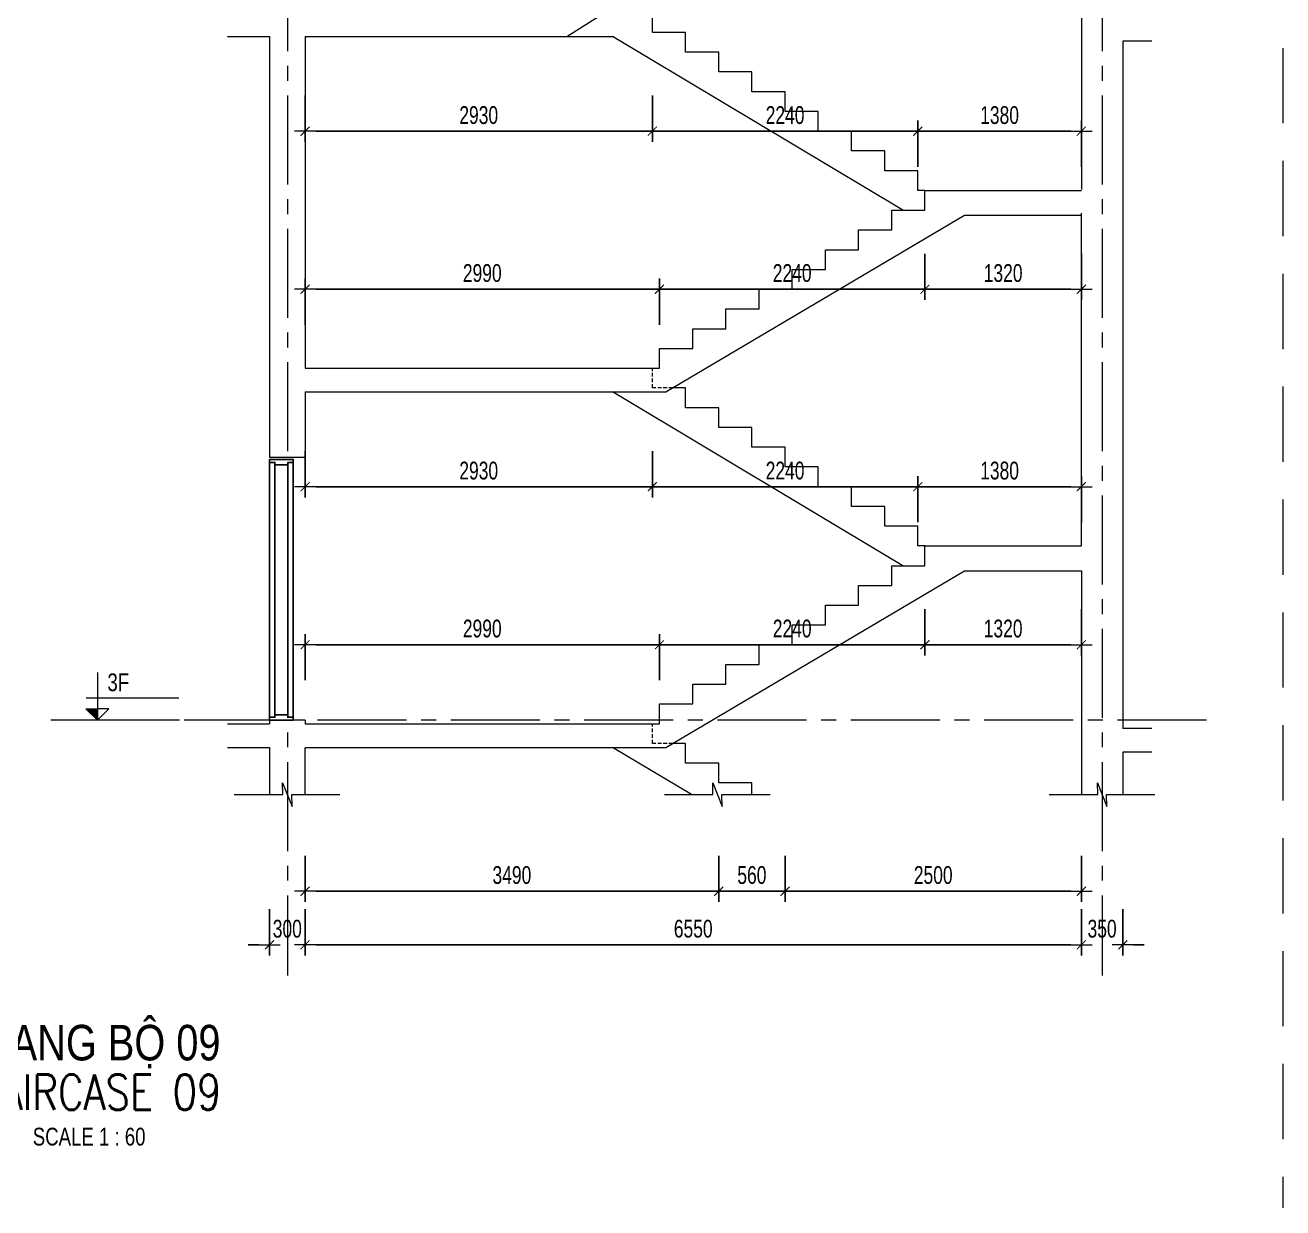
# Model space of a CAD drawing. Header units: millimetres. Extents: x -179076 to 254975, y -18667 to 296191.
# Drawn here: x 121313 to 131925, y 226951 to 236932 of the extents above; entities that cross this region are included whole.
import ezdxf
from ezdxf.enums import TextEntityAlignment as Align

# ---------------------------------------------------------------- set-up
doc = ezdxf.new("R2010")
doc.units = ezdxf.units.MM
doc.linetypes.add('CENTER2', pattern=[1.125, 0.75, -0.125, 0.125, -0.125])
doc.linetypes.add('HIDDEN2', pattern=[4.7625, 3.175, -1.5875])
doc.layers.get('Defpoints').update_dxf_attribs({"color": 151, "lineweight": 9})
doc.layers.add('A-DOOR', color=4, linetype='Continuous')
doc.layers.add('DOOR', color=4, linetype='Continuous')
for name, color, linetype, lineweight in [('NDC_S_ANNO', 7, 'Continuous', 20), ('NDC_S_AXIS', 5, 'CENTER2', 13), ('NDC_S_CONTINUOUS', 3, 'Continuous', 20), ('NDC_S_DIM', 1, 'Continuous', 15), ('NDC_S_ENG TITLE', 3, 'Continuous', 20), ('NDC_S_HIDDEN', 8, 'HIDDEN2', 13), ('NDC_S_SLAB', 2, 'Continuous', 20), ('NDC_S_SYMBOL', 1, 'Continuous', 15), ('NDC_S_TEXT SYMBOL', 7, 'Continuous', 20), ('NDC_S_VN TEXT', 7, 'Continuous', 20), ('NDC_S_VN TITLE', 6, 'Continuous', 35)]:
    doc.layers.add(name, color=color, linetype=linetype, lineweight=lineweight)
doc.styles.add('NDC_ANNO', font='', dxfattribs={"width": 0.8})
doc.styles.add('NDC_DIM', font='', dxfattribs={"width": 0.75})
doc.styles.add('NDC_EN TXT', font='romans.shx', dxfattribs={"width": 0.8})
doc.styles.add('NDC_VIE TXT', font='arial.ttf', dxfattribs={"width": 0.8})
doc.styles.get('NDC_ANNO').set_extended_font_data('Dotum')
doc.styles.get('NDC_DIM').set_extended_font_data('Dotum')
doc.dimstyles.new('NDC_dim_60', dxfattribs={"dimscale": 60, "dimtxt": 2.5, "dimasz": 1.5, "dimexe": 1.5, "dimexo": 2.5, "dimgap": 1, "dimtad": 1, "dimdec": 0, "dimzin": 0, "dimdsep": 46, "dimtxsty": 'NDC_DIM', "dimblk": 'DIMMARK', "dimcen": 0.09, "dimdle": 1.2, "dimclrd": 1, "dimclre": 1, "dimclrt": 3, "dimadec": 0, "dimazin": 0, "dimtfac": 1, "dimtdec": 0, "dimtix": 1, "dimtofl": 0, "dimtmove": 0, "dimatfit": 3, "dimfxl": 5, "dimfxlon": 1, "dimtolj": 1, "dimtzin": 0, "dimarcsym": 0})

# ---------------------------------------------------------------- blocks, each defined once
blk = doc.blocks.new('X-SECTION-2$0$X-SEC-DOO2')
at = {"layer": 'A-DOOR'}
for p, q in [((41976, 101972), (41976, 104172)), ((42021, 102017), (42021, 104127)), ((42131, 102017), (42131, 104127)), ((42176, 101972), (42176, 104172))]:
    blk.add_line(p, q, dxfattribs=at)
for points in [[(41976, 104172), (41976, 104147), (42021, 104147), (42021, 104127), (42131, 104127), (42131, 104147), (42176, 104147), (42176, 104172)], [(41976, 101972), (41976, 101997), (42021, 101997), (42021, 102017), (42131, 102017), (42131, 101997), (42176, 101997), (42176, 101972)]]:
    blk.add_lwpolyline(points, close=True, dxfattribs=at)
at = {"layer": 'Defpoints'}
blk.add_line((41976, 104192), (42176, 104192), dxfattribs=at)
blk = doc.blocks.new('kata_block_CT')
at = {"layer": 'NDC_S_ANNO'}
blk.add_hatch(color=3, dxfattribs=at).paths.add_polyline_path([(0, 1.6), (-1.61, 1.6), (0, 0)])
at = {"layer": 'NDC_S_ANNO', "ltscale": 50}
h = blk.add_hatch(dxfattribs=at)
h.set_pattern_fill('ANSI31', color=256, scale=1.406, style=0)
h.paths.add_polyline_path([(0, 1.6), (0, 0), (1.61, 1.6)])
for p, q in [((-1.59, 3.14), (11.47, 3.14)), ((11.56, 0), (-1.64, 0))]:
    blk.add_line(p, q, dxfattribs=at)
for points in [[(0, 6.69), (0, 0)], [(0, 0), (-1.61, 1.6), (0, 1.6)], [(0, 0), (1.61, 1.6), (0, 1.6)]]:
    blk.add_lwpolyline(points, dxfattribs=at)
at = {"layer": 'NDC_S_ANNO', "color": 8, "ltscale": 50}
blk.add_lwpolyline([(0, 0), (-1.61, 1.6), (0, 1.6)], dxfattribs=at)
at = {"layer": 'NDC_S_TEXT SYMBOL', "color": 3, "style": 'NDC_ANNO', "width": 0.8}
blk.add_attdef('CT', (1.41, 4.07), '', height=2.5, dxfattribs=at)
blk = doc.blocks.new('DIMMARK')
at = {"layer": 'NDC_S_DIM', "color": 1}
blk.add_line((-1.5, 0), (1, 0), dxfattribs=at)
at = {"layer": 'NDC_S_DIM', "color": 2, "const_width": 0.1}
blk.add_lwpolyline([(-0.42, -0.42), (0.42, 0.42)], dxfattribs=at)
blk = doc.blocks.new('*D1257')
at = {"layer": 'Defpoints', "color": 0, "transparency": 16777216}
for p in [(126665, 231703), (123675, 231037), (126665, 231037)]:
    blk.add_point(p, dxfattribs=at)
at = {"layer": 'NDC_S_DIM', "color": 1, "lineweight": -2, "transparency": 16777216}
for p, q in [((123675, 231403), (123675, 231793)), ((126665, 231403), (126665, 231793)), ((123765, 231703), (126575, 231703))]:
    blk.add_line(p, q, dxfattribs=at)
at = {"layer": 'NDC_S_DIM', "color": 1, "lineweight": -2, "transparency": 16777216, "xscale": 90, "yscale": 90, "zscale": 90, "rotation": 180}
blk.add_blockref('DIMMARK', (123675, 231703), dxfattribs=at)
at = {"layer": 'NDC_S_DIM', "color": 1, "lineweight": -2, "transparency": 16777216, "xscale": 90, "yscale": 90, "zscale": 90}
blk.add_blockref('DIMMARK', (126665, 231703), dxfattribs=at)
at = {"layer": 'NDC_S_DIM', "color": 3, "transparency": 16777216, "insert": (125170, 231839), "char_height": 150, "attachment_point": 5, "style": 'NDC_DIM'}
blk.add_mtext('\\A1;2990', dxfattribs=at)
blk = doc.blocks.new('*D1258')
at = {"layer": 'Defpoints', "color": 0, "transparency": 16777216}
for p in [(128905, 232370), (128905, 231703), (126665, 231037)]:
    blk.add_point(p, dxfattribs=at)
at = {"layer": 'NDC_S_DIM', "color": 1, "lineweight": -2, "transparency": 16777216}
for p, q in [((128905, 232003), (128905, 231613)), ((126665, 231403), (126665, 231793)), ((126755, 231703), (128815, 231703))]:
    blk.add_line(p, q, dxfattribs=at)
at = {"layer": 'NDC_S_DIM', "color": 1, "lineweight": -2, "transparency": 16777216, "xscale": 90, "yscale": 90, "zscale": 90, "rotation": 180}
blk.add_blockref('DIMMARK', (126665, 231703), dxfattribs=at)
at = {"layer": 'NDC_S_DIM', "color": 1, "lineweight": -2, "transparency": 16777216, "xscale": 90, "yscale": 90, "zscale": 90}
blk.add_blockref('DIMMARK', (128905, 231703), dxfattribs=at)
at = {"layer": 'NDC_S_DIM', "color": 3, "transparency": 16777216, "insert": (127785, 231839), "char_height": 150, "attachment_point": 5, "style": 'NDC_DIM'}
blk.add_mtext('\\A1;2240', dxfattribs=at)
blk = doc.blocks.new('*D1259')
at = {"layer": 'Defpoints', "color": 0, "transparency": 16777216}
for p in [(128905, 232370), (130225, 232327), (130225, 231703)]:
    blk.add_point(p, dxfattribs=at)
at = {"layer": 'NDC_S_DIM', "color": 1, "lineweight": -2, "transparency": 16777216}
for p, q in [((128905, 232003), (128905, 231613)), ((130225, 232003), (130225, 231613)), ((128995, 231703), (130135, 231703))]:
    blk.add_line(p, q, dxfattribs=at)
at = {"layer": 'NDC_S_DIM', "color": 1, "lineweight": -2, "transparency": 16777216, "xscale": 90, "yscale": 90, "zscale": 90, "rotation": 180}
blk.add_blockref('DIMMARK', (128905, 231703), dxfattribs=at)
at = {"layer": 'NDC_S_DIM', "color": 1, "lineweight": -2, "transparency": 16777216, "xscale": 90, "yscale": 90, "zscale": 90}
blk.add_blockref('DIMMARK', (130225, 231703), dxfattribs=at)
at = {"layer": 'NDC_S_DIM', "color": 3, "transparency": 16777216, "insert": (129565, 231839), "char_height": 150, "attachment_point": 5, "style": 'NDC_DIM'}
blk.add_mtext('\\A1;1320', dxfattribs=at)
blk = doc.blocks.new('*D1260')
at = {"layer": 'Defpoints', "color": 0, "transparency": 16777216}
for p in [(123675, 234037), (126605, 234036), (126605, 233037)]:
    blk.add_point(p, dxfattribs=at)
at = {"layer": 'NDC_S_DIM', "color": 1, "lineweight": -2, "transparency": 16777216}
for p, q in [((123675, 233337), (123675, 232947)), ((126605, 233337), (126605, 232947)), ((123765, 233037), (126515, 233037))]:
    blk.add_line(p, q, dxfattribs=at)
at = {"layer": 'NDC_S_DIM', "color": 1, "lineweight": -2, "transparency": 16777216, "xscale": 90, "yscale": 90, "zscale": 90, "rotation": 180}
blk.add_blockref('DIMMARK', (123675, 233037), dxfattribs=at)
at = {"layer": 'NDC_S_DIM', "color": 1, "lineweight": -2, "transparency": 16777216, "xscale": 90, "yscale": 90, "zscale": 90}
blk.add_blockref('DIMMARK', (126605, 233037), dxfattribs=at)
at = {"layer": 'NDC_S_DIM', "color": 3, "transparency": 16777216, "insert": (125140, 233172), "char_height": 150, "attachment_point": 5, "style": 'NDC_DIM'}
blk.add_mtext('\\A1;2930', dxfattribs=at)
blk = doc.blocks.new('*D1261')
at = {"layer": 'Defpoints', "color": 0, "transparency": 16777216}
for p in [(126605, 234036), (128845, 233037), (128845, 232537)]:
    blk.add_point(p, dxfattribs=at)
at = {"layer": 'NDC_S_DIM', "color": 1, "lineweight": -2, "transparency": 16777216}
for p, q in [((126605, 233337), (126605, 232947)), ((128845, 232737), (128845, 233127)), ((126695, 233037), (128755, 233037))]:
    blk.add_line(p, q, dxfattribs=at)
at = {"layer": 'NDC_S_DIM', "color": 1, "lineweight": -2, "transparency": 16777216, "xscale": 90, "yscale": 90, "zscale": 90, "rotation": 180}
blk.add_blockref('DIMMARK', (126605, 233037), dxfattribs=at)
at = {"layer": 'NDC_S_DIM', "color": 1, "lineweight": -2, "transparency": 16777216, "xscale": 90, "yscale": 90, "zscale": 90}
blk.add_blockref('DIMMARK', (128845, 233037), dxfattribs=at)
at = {"layer": 'NDC_S_DIM', "color": 3, "transparency": 16777216, "insert": (127725, 233172), "char_height": 150, "attachment_point": 5, "style": 'NDC_DIM'}
blk.add_mtext('\\A1;2240', dxfattribs=at)
blk = doc.blocks.new('*D1262')
at = {"layer": 'Defpoints', "color": 0, "transparency": 16777216}
for p in [(130225, 233037), (128845, 232537), (130225, 232537)]:
    blk.add_point(p, dxfattribs=at)
at = {"layer": 'NDC_S_DIM', "color": 1, "lineweight": -2, "transparency": 16777216}
for p, q in [((128845, 232737), (128845, 233127)), ((130225, 232737), (130225, 233127)), ((128935, 233037), (130135, 233037))]:
    blk.add_line(p, q, dxfattribs=at)
at = {"layer": 'NDC_S_DIM', "color": 1, "lineweight": -2, "transparency": 16777216, "xscale": 90, "yscale": 90, "zscale": 90, "rotation": 180}
blk.add_blockref('DIMMARK', (128845, 233037), dxfattribs=at)
at = {"layer": 'NDC_S_DIM', "color": 1, "lineweight": -2, "transparency": 16777216, "xscale": 90, "yscale": 90, "zscale": 90}
blk.add_blockref('DIMMARK', (130225, 233037), dxfattribs=at)
at = {"layer": 'NDC_S_DIM', "color": 3, "transparency": 16777216, "insert": (129535, 233172), "char_height": 150, "attachment_point": 5, "style": 'NDC_DIM'}
blk.add_mtext('\\A1;1380', dxfattribs=at)
blk = doc.blocks.new('*D1263')
at = {"layer": 'Defpoints', "color": 0, "transparency": 16777216}
for p in [(126665, 234703), (123675, 234037), (126665, 234037)]:
    blk.add_point(p, dxfattribs=at)
at = {"layer": 'NDC_S_DIM', "color": 1, "lineweight": -2, "transparency": 16777216}
for p, q in [((123675, 234403), (123675, 234793)), ((126665, 234403), (126665, 234793)), ((123765, 234703), (126575, 234703))]:
    blk.add_line(p, q, dxfattribs=at)
at = {"layer": 'NDC_S_DIM', "color": 1, "lineweight": -2, "transparency": 16777216, "xscale": 90, "yscale": 90, "zscale": 90, "rotation": 180}
blk.add_blockref('DIMMARK', (123675, 234703), dxfattribs=at)
at = {"layer": 'NDC_S_DIM', "color": 1, "lineweight": -2, "transparency": 16777216, "xscale": 90, "yscale": 90, "zscale": 90}
blk.add_blockref('DIMMARK', (126665, 234703), dxfattribs=at)
at = {"layer": 'NDC_S_DIM', "color": 3, "transparency": 16777216, "insert": (125170, 234839), "char_height": 150, "attachment_point": 5, "style": 'NDC_DIM'}
blk.add_mtext('\\A1;2990', dxfattribs=at)
blk = doc.blocks.new('*D1264')
at = {"layer": 'Defpoints', "color": 0, "transparency": 16777216}
for p in [(128905, 235370), (128905, 234703), (126665, 234037)]:
    blk.add_point(p, dxfattribs=at)
at = {"layer": 'NDC_S_DIM', "color": 1, "lineweight": -2, "transparency": 16777216}
for p, q in [((128905, 235003), (128905, 234613)), ((126665, 234403), (126665, 234793)), ((126755, 234703), (128815, 234703))]:
    blk.add_line(p, q, dxfattribs=at)
at = {"layer": 'NDC_S_DIM', "color": 1, "lineweight": -2, "transparency": 16777216, "xscale": 90, "yscale": 90, "zscale": 90, "rotation": 180}
blk.add_blockref('DIMMARK', (126665, 234703), dxfattribs=at)
at = {"layer": 'NDC_S_DIM', "color": 1, "lineweight": -2, "transparency": 16777216, "xscale": 90, "yscale": 90, "zscale": 90}
blk.add_blockref('DIMMARK', (128905, 234703), dxfattribs=at)
at = {"layer": 'NDC_S_DIM', "color": 3, "transparency": 16777216, "insert": (127785, 234839), "char_height": 150, "attachment_point": 5, "style": 'NDC_DIM'}
blk.add_mtext('\\A1;2240', dxfattribs=at)
blk = doc.blocks.new('*D1265')
at = {"layer": 'Defpoints', "color": 0, "transparency": 16777216}
for p in [(128905, 235370), (130225, 235327), (130225, 234703)]:
    blk.add_point(p, dxfattribs=at)
at = {"layer": 'NDC_S_DIM', "color": 1, "lineweight": -2, "transparency": 16777216}
for p, q in [((128905, 235003), (128905, 234613)), ((130225, 235003), (130225, 234613)), ((128995, 234703), (130135, 234703))]:
    blk.add_line(p, q, dxfattribs=at)
at = {"layer": 'NDC_S_DIM', "color": 1, "lineweight": -2, "transparency": 16777216, "xscale": 90, "yscale": 90, "zscale": 90, "rotation": 180}
blk.add_blockref('DIMMARK', (128905, 234703), dxfattribs=at)
at = {"layer": 'NDC_S_DIM', "color": 1, "lineweight": -2, "transparency": 16777216, "xscale": 90, "yscale": 90, "zscale": 90}
blk.add_blockref('DIMMARK', (130225, 234703), dxfattribs=at)
at = {"layer": 'NDC_S_DIM', "color": 3, "transparency": 16777216, "insert": (129565, 234839), "char_height": 150, "attachment_point": 5, "style": 'NDC_DIM'}
blk.add_mtext('\\A1;1320', dxfattribs=at)
blk = doc.blocks.new('*D1266')
at = {"layer": 'Defpoints', "color": 0, "transparency": 16777216}
for p in [(123675, 237037), (126605, 237037), (126605, 236037)]:
    blk.add_point(p, dxfattribs=at)
at = {"layer": 'NDC_S_DIM', "color": 1, "lineweight": -2, "transparency": 16777216}
for p, q in [((123675, 236337), (123675, 235947)), ((126605, 236337), (126605, 235947)), ((123765, 236037), (126515, 236037))]:
    blk.add_line(p, q, dxfattribs=at)
at = {"layer": 'NDC_S_DIM', "color": 1, "lineweight": -2, "transparency": 16777216, "xscale": 90, "yscale": 90, "zscale": 90, "rotation": 180}
blk.add_blockref('DIMMARK', (123675, 236037), dxfattribs=at)
at = {"layer": 'NDC_S_DIM', "color": 1, "lineweight": -2, "transparency": 16777216, "xscale": 90, "yscale": 90, "zscale": 90}
blk.add_blockref('DIMMARK', (126605, 236037), dxfattribs=at)
at = {"layer": 'NDC_S_DIM', "color": 3, "transparency": 16777216, "insert": (125140, 236172), "char_height": 150, "attachment_point": 5, "style": 'NDC_DIM'}
blk.add_mtext('\\A1;2930', dxfattribs=at)
blk = doc.blocks.new('*D1267')
at = {"layer": 'Defpoints', "color": 0, "transparency": 16777216}
for p in [(126605, 237037), (128845, 236037), (128845, 235537)]:
    blk.add_point(p, dxfattribs=at)
at = {"layer": 'NDC_S_DIM', "color": 1, "lineweight": -2, "transparency": 16777216}
for p, q in [((126605, 236337), (126605, 235947)), ((128845, 235737), (128845, 236127)), ((126695, 236037), (128755, 236037))]:
    blk.add_line(p, q, dxfattribs=at)
at = {"layer": 'NDC_S_DIM', "color": 1, "lineweight": -2, "transparency": 16777216, "xscale": 90, "yscale": 90, "zscale": 90, "rotation": 180}
blk.add_blockref('DIMMARK', (126605, 236037), dxfattribs=at)
at = {"layer": 'NDC_S_DIM', "color": 1, "lineweight": -2, "transparency": 16777216, "xscale": 90, "yscale": 90, "zscale": 90}
blk.add_blockref('DIMMARK', (128845, 236037), dxfattribs=at)
at = {"layer": 'NDC_S_DIM', "color": 3, "transparency": 16777216, "insert": (127725, 236172), "char_height": 150, "attachment_point": 5, "style": 'NDC_DIM'}
blk.add_mtext('\\A1;2240', dxfattribs=at)
blk = doc.blocks.new('*D1268')
at = {"layer": 'Defpoints', "color": 0, "transparency": 16777216}
for p in [(130225, 236037), (128845, 235537), (130225, 235537)]:
    blk.add_point(p, dxfattribs=at)
at = {"layer": 'NDC_S_DIM', "color": 1, "lineweight": -2, "transparency": 16777216}
for p, q in [((128845, 235737), (128845, 236127)), ((130225, 235737), (130225, 236127)), ((128935, 236037), (130135, 236037))]:
    blk.add_line(p, q, dxfattribs=at)
at = {"layer": 'NDC_S_DIM', "color": 1, "lineweight": -2, "transparency": 16777216, "xscale": 90, "yscale": 90, "zscale": 90, "rotation": 180}
blk.add_blockref('DIMMARK', (128845, 236037), dxfattribs=at)
at = {"layer": 'NDC_S_DIM', "color": 1, "lineweight": -2, "transparency": 16777216, "xscale": 90, "yscale": 90, "zscale": 90}
blk.add_blockref('DIMMARK', (130225, 236037), dxfattribs=at)
at = {"layer": 'NDC_S_DIM', "color": 3, "transparency": 16777216, "insert": (129535, 236172), "char_height": 150, "attachment_point": 5, "style": 'NDC_DIM'}
blk.add_mtext('\\A1;1380', dxfattribs=at)
blk = doc.blocks.new('Drawing name_symbol')
at = {"layer": 'NDC_S_ENG TITLE', "style": 'NDC_EN TXT', "width": 0.8}
blk.add_attdef('SECTDET1', text='', height=5, dxfattribs=at).set_placement((0, 1.01), align=Align.CENTER)
at = {"layer": 'NDC_S_TEXT SYMBOL', "lineweight": 25, "style": 'NDC_ANNO', "width": 0.8}
blk.add_attdef('SSCALE', text='', height=2.5, dxfattribs=at).set_placement((0, -4), align=Align.CENTER)
at = {"layer": 'NDC_S_VN TITLE', "style": 'NDC_VIE TXT', "width": 0.8}
blk.add_attdef('SECTDET2', text='', height=5, dxfattribs=at).set_placement((0, 7.97), align=Align.CENTER)
blk = doc.blocks.new('*D1311')
at = {"layer": 'Defpoints', "color": 0, "transparency": 16777216}
for p in [(123675, 230439), (127165, 230439), (127165, 229623)]:
    blk.add_point(p, dxfattribs=at)
at = {"layer": 'NDC_S_DIM', "color": 1, "lineweight": -2, "transparency": 16777216}
for p, q in [((123675, 229923), (123675, 229533)), ((127165, 229923), (127165, 229533)), ((123765, 229623), (127075, 229623))]:
    blk.add_line(p, q, dxfattribs=at)
at = {"layer": 'NDC_S_DIM', "color": 1, "lineweight": -2, "transparency": 16777216, "xscale": 90, "yscale": 90, "zscale": 90, "rotation": 180}
blk.add_blockref('DIMMARK', (123675, 229623), dxfattribs=at)
at = {"layer": 'NDC_S_DIM', "color": 1, "lineweight": -2, "transparency": 16777216, "xscale": 90, "yscale": 90, "zscale": 90}
blk.add_blockref('DIMMARK', (127165, 229623), dxfattribs=at)
at = {"layer": 'NDC_S_DIM', "color": 3, "transparency": 16777216, "insert": (125420, 229759), "char_height": 150, "attachment_point": 5, "style": 'NDC_DIM'}
blk.add_mtext('\\A1;3490', dxfattribs=at)
blk = doc.blocks.new('*D1312')
at = {"layer": 'Defpoints', "color": 0, "transparency": 16777216}
for p in [(127165, 230439), (127725, 230439), (127725, 229623)]:
    blk.add_point(p, dxfattribs=at)
at = {"layer": 'NDC_S_DIM', "color": 1, "lineweight": -2, "transparency": 16777216}
for p, q in [((127165, 229923), (127165, 229533)), ((127725, 229923), (127725, 229533)), ((127255, 229623), (127635, 229623))]:
    blk.add_line(p, q, dxfattribs=at)
at = {"layer": 'NDC_S_DIM', "color": 1, "lineweight": -2, "transparency": 16777216, "xscale": 90, "yscale": 90, "zscale": 90, "rotation": 180}
blk.add_blockref('DIMMARK', (127165, 229623), dxfattribs=at)
at = {"layer": 'NDC_S_DIM', "color": 1, "lineweight": -2, "transparency": 16777216, "xscale": 90, "yscale": 90, "zscale": 90}
blk.add_blockref('DIMMARK', (127725, 229623), dxfattribs=at)
at = {"layer": 'NDC_S_DIM', "color": 3, "transparency": 16777216, "insert": (127445, 229759), "char_height": 150, "attachment_point": 5, "style": 'NDC_DIM'}
blk.add_mtext('\\A1;560', dxfattribs=at)
blk = doc.blocks.new('*D1313')
at = {"layer": 'Defpoints', "color": 0, "transparency": 16777216}
for p in [(127725, 230439), (130225, 230439), (130225, 229623)]:
    blk.add_point(p, dxfattribs=at)
at = {"layer": 'NDC_S_DIM', "color": 1, "lineweight": -2, "transparency": 16777216}
for p, q in [((127725, 229923), (127725, 229533)), ((130225, 229923), (130225, 229533)), ((127815, 229623), (130135, 229623))]:
    blk.add_line(p, q, dxfattribs=at)
at = {"layer": 'NDC_S_DIM', "color": 1, "lineweight": -2, "transparency": 16777216, "xscale": 90, "yscale": 90, "zscale": 90, "rotation": 180}
blk.add_blockref('DIMMARK', (127725, 229623), dxfattribs=at)
at = {"layer": 'NDC_S_DIM', "color": 1, "lineweight": -2, "transparency": 16777216, "xscale": 90, "yscale": 90, "zscale": 90}
blk.add_blockref('DIMMARK', (130225, 229623), dxfattribs=at)
at = {"layer": 'NDC_S_DIM', "color": 3, "transparency": 16777216, "insert": (128975, 229759), "char_height": 150, "attachment_point": 5, "style": 'NDC_DIM'}
blk.add_mtext('\\A1;2500', dxfattribs=at)
blk = doc.blocks.new('*D1314')
at = {"layer": 'Defpoints', "color": 0, "transparency": 16777216}
for p in [(123675, 230439), (130225, 230439), (130225, 229171)]:
    blk.add_point(p, dxfattribs=at)
at = {"layer": 'NDC_S_DIM', "color": 1, "lineweight": -2, "transparency": 16777216}
for p, q in [((123675, 229471), (123675, 229081)), ((130225, 229471), (130225, 229081)), ((123765, 229171), (130135, 229171))]:
    blk.add_line(p, q, dxfattribs=at)
at = {"layer": 'NDC_S_DIM', "color": 1, "lineweight": -2, "transparency": 16777216, "xscale": 90, "yscale": 90, "zscale": 90, "rotation": 180}
blk.add_blockref('DIMMARK', (123675, 229171), dxfattribs=at)
at = {"layer": 'NDC_S_DIM', "color": 1, "lineweight": -2, "transparency": 16777216, "xscale": 90, "yscale": 90, "zscale": 90}
blk.add_blockref('DIMMARK', (130225, 229171), dxfattribs=at)
at = {"layer": 'NDC_S_DIM', "color": 3, "transparency": 16777216, "insert": (126950, 229306), "char_height": 150, "attachment_point": 5, "style": 'NDC_DIM'}
blk.add_mtext('\\A1;6550', dxfattribs=at)
blk = doc.blocks.new('*D1315')
at = {"layer": 'Defpoints', "color": 0, "transparency": 16777216}
for p in [(130225, 230439), (130575, 230439), (130575, 229171)]:
    blk.add_point(p, dxfattribs=at)
at = {"layer": 'NDC_S_DIM', "color": 1, "lineweight": -2, "transparency": 16777216}
for p, q in [((130225, 229471), (130225, 229081)), ((130575, 229471), (130575, 229081)), ((130135, 229171), (130045, 229171)), ((130665, 229171), (130755, 229171))]:
    blk.add_line(p, q, dxfattribs=at)
at = {"layer": 'NDC_S_DIM', "color": 1, "lineweight": -2, "transparency": 16777216, "xscale": 90, "yscale": 90, "zscale": 90}
blk.add_blockref('DIMMARK', (130225, 229171), dxfattribs=at)
at = {"layer": 'NDC_S_DIM', "color": 1, "lineweight": -2, "transparency": 16777216, "xscale": 90, "yscale": 90, "zscale": 90, "rotation": 180}
blk.add_blockref('DIMMARK', (130575, 229171), dxfattribs=at)
at = {"layer": 'NDC_S_DIM', "color": 3, "transparency": 16777216, "insert": (130400, 229306), "char_height": 150, "attachment_point": 5, "style": 'NDC_DIM'}
blk.add_mtext('\\A1;350', dxfattribs=at)
blk = doc.blocks.new('*D1316')
at = {"layer": 'Defpoints', "color": 0, "transparency": 16777216}
for p in [(123375, 230439), (123675, 230439), (123375, 229171)]:
    blk.add_point(p, dxfattribs=at)
at = {"layer": 'NDC_S_DIM', "color": 1, "lineweight": -2, "transparency": 16777216}
for p, q in [((123375, 229471), (123375, 229081)), ((123675, 229471), (123675, 229081)), ((123285, 229171), (123195, 229171)), ((123765, 229171), (123855, 229171))]:
    blk.add_line(p, q, dxfattribs=at)
at = {"layer": 'NDC_S_DIM', "color": 1, "lineweight": -2, "transparency": 16777216, "xscale": 90, "yscale": 90, "zscale": 90}
blk.add_blockref('DIMMARK', (123375, 229171), dxfattribs=at)
at = {"layer": 'NDC_S_DIM', "color": 1, "lineweight": -2, "transparency": 16777216, "xscale": 90, "yscale": 90, "zscale": 90, "rotation": 180}
blk.add_blockref('DIMMARK', (123675, 229171), dxfattribs=at)
at = {"layer": 'NDC_S_DIM', "color": 3, "transparency": 16777216, "insert": (123525, 229306), "char_height": 150, "attachment_point": 5, "style": 'NDC_DIM'}
blk.add_mtext('\\A1;300', dxfattribs=at)

msp = doc.modelspace()

# ---------------------------------------------------------------- linework, layer by layer
at = {"layer": 'NDC_S_AXIS', "ltscale": 1000}
for p, q in [((123525.4, 246462.6), (123525.4, 228912.4)), ((130400.4, 246462.6), (130400.4, 228912.4)), ((131280, 231066.8), (121518.5, 231066.8))]:
    msp.add_line(p, q, dxfattribs=at)
at = {"layer": 'NDC_S_CONTINUOUS'}
for p, q in [((125883.3, 236836.8), (126270.7, 236836.8)), ((128718.7, 235370.2), (126270.1, 236836.8)), ((128718.7, 232370.2), (126270.1, 233836.8)), ((126935, 230438.6), (126270.1, 230836.8))]:
    msp.add_line(p, q, dxfattribs=at)
for points in [[(128905.4, 235536.8), (128845.4, 235536.8), (128845.4, 235703.5), (128565.4, 235703.5), (128565.4, 235870.2), (128285.4, 235870.2), (128285.4, 236036.8), (128005.4, 236036.8), (128005.4, 236203.5), (127725.4, 236203.5), (127725.4, 236370.2), (127445.4, 236370.2), (127445.4, 236536.8), (127165.4, 236536.8), (127165.4, 236703.5), (126885.4, 236703.5), (126885.4, 236870.2), (126605.4, 236870.2), (126605.4, 237036.8), (126199.6, 237036.8)], [(128905.4, 232536.8), (128845.4, 232536.8), (128845.4, 232703.5), (128565.4, 232703.5), (128565.4, 232870.2), (128285.4, 232870.2), (128285.4, 233036.8), (128005.4, 233036.8), (128005.4, 233203.5), (127725.4, 233203.5), (127725.4, 233370.2), (127445.4, 233370.2), (127445.4, 233536.8), (127165.4, 233536.8), (127165.4, 233703.5), (126885.4, 233703.5), (126885.4, 233870.2), (126776.5, 233870.2)], [(127445.4, 230438.6), (127445.4, 230536.8), (127165.4, 230536.8), (127165.4, 230703.5), (126885.4, 230703.5), (126885.4, 230870.2), (126776.5, 230870.2)]]:
    msp.add_lwpolyline(points, dxfattribs=at)
at = {"layer": 'NDC_S_HIDDEN', "ltscale": 200}
msp.add_line((131925.1, 260551.2), (131925.1, 226951.2), dxfattribs=at)
at = {"layer": 'NDC_S_HIDDEN', "ltscale": 10}
for points in [[(126777.1, 233870.2), (126605.4, 233870.2), (126605.4, 234036.4)], [(126777.1, 230870.2), (126605.4, 230870.2), (126605.4, 231036.4)]]:
    msp.add_lwpolyline(points, dxfattribs=at)
at = {"layer": 'NDC_S_SLAB'}
for p, q in [((130225.4, 238961.8), (130225.4, 235546.2)), ((123021, 236836.8), (123375.4, 236836.8)), ((123375.4, 236836.8), (123375.4, 233286.8)), ((123675.4, 236836.8), (123675.4, 234036.8)), ((130575.4, 236796.8), (130575.4, 230996.8)), ((130820.4, 236796.8), (130575.4, 236796.8)), ((123675.4, 233836.8), (123675.4, 233286.8)), ((123375.4, 233286.8), (123675.4, 233286.8)), ((123021, 231036.8), (123375.4, 231036.8)), ((123375.4, 231066.8), (123375.4, 231036.8)), ((123675.4, 231066.8), (123375.4, 231066.8)), ((123675.4, 231066.8), (123675.4, 231036.8)), ((130820.4, 230996.8), (130575.4, 230996.8)), ((123021, 230836.8), (123375.4, 230836.8)), ((123375.4, 230836.8), (123375.4, 230438.6)), ((130575.4, 230796.8), (130575.4, 230438.6)), ((130820.4, 230796.8), (130575.4, 230796.8))]:
    msp.add_line(p, q, dxfattribs=at)
for points in [[(123675.4, 236836.8), (125883.3, 236836.8), (129243.3, 238961.8), (130225.4, 238961.8)], [(123675.4, 234036.8), (126665.4, 234036.8), (126665.4, 234203.5), (126945.4, 234203.5), (126945.4, 234370.2), (127225.4, 234370.2), (127225.4, 234536.8), (127505.4, 234536.8), (127505.4, 234703.5), (127785.4, 234703.5), (127785.4, 234870.2), (128065.4, 234870.2), (128065.4, 235036.8), (128345.4, 235036.8), (128345.4, 235203.5), (128625.4, 235203.5), (128625.4, 235370.2), (128905.4, 235370.2), (128905.4, 235536.8), (130225.4, 235536.8)], [(123675.4, 231036.8), (126665.4, 231036.8), (126665.4, 231203.5), (126945.4, 231203.5), (126945.4, 231370.2), (127225.4, 231370.2), (127225.4, 231536.8), (127505.4, 231536.8), (127505.4, 231703.5), (127785.4, 231703.5), (127785.4, 231870.2), (128065.4, 231870.2), (128065.4, 232036.8), (128345.4, 232036.8), (128345.4, 232203.5), (128625.4, 232203.5), (128625.4, 232370.2), (128905.4, 232370.2), (128905.4, 232536.8), (130225.4, 232536.8), (130225.4, 235346.2)], [(123675.4, 233836.8), (126720.1, 233836.8), (129240.1, 235327.4), (130225.4, 235327.4)], [(123675.4, 230836.8), (126720.1, 230836.8), (129240.1, 232327.4), (130225.4, 232327.4), (130225.4, 230438.6)], [(123675.4, 230438.6), (123675.4, 230832.1)]]:
    msp.add_lwpolyline(points, dxfattribs=at)
at = {"layer": 'NDC_S_SYMBOL'}
for points in [[(123077.9, 230438.6), (123487.6, 230438.6), (123485.4, 230538.6), (123565.4, 230338.6), (123563.2, 230438.6), (123969.5, 230438.6)], [(126707.1, 230438.6), (127116.7, 230438.6), (127114.6, 230538.6), (127194.6, 230338.6), (127192.4, 230438.6), (127598.7, 230438.6)], [(129952.9, 230438.6), (130362.6, 230438.6), (130360.4, 230538.6), (130440.4, 230338.6), (130438.2, 230438.6), (130844.5, 230438.6)]]:
    msp.add_lwpolyline(points, dxfattribs=at)

# ---------------------------------------------------------------- block references
at = {"layer": 'DOOR'}
msp.add_blockref('X-SECTION-2$0$X-SEC-DOO2', (81399.8, 129095), dxfattribs=at)
at = {"layer": 'NDC_S_ANNO', "xscale": 60, "yscale": 60, "zscale": 60}
msp.add_blockref('Drawing name_symbol', (121852.9, 227717.3), dxfattribs=at).add_auto_attribs({'SECTDET1': 'STAIRCASE 09', 'SECTDET2': 'THANG BỘ 09', 'SSCALE': 'SCALE 1 : 60'})
at = {"layer": 'NDC_S_VN TEXT', "xscale": 60, "yscale": 60, "zscale": 60}
msp.add_blockref('kata_block_CT', (121922.8, 231066.8), dxfattribs=at).add_auto_attribs({'CT': '3F'})

# ---------------------------------------------------------------- dimensions: what is measured, and where the dimension line sits
at = {"layer": 'NDC_S_DIM'}
for base, p1, p2, picture, middle in [((126605.4, 236036.8), (123675.4, 237036.8), (126605.4, 237036.8), '*D1266', (125140.4, 236171.9)), ((126665.4, 234703.5), (123675.4, 234036.8), (126665.4, 234036.8), '*D1263', (125170.4, 234838.6)), ((126605.4, 233036.8), (123675.4, 234036.8), (126605.4, 234036.4), '*D1260', (125140.4, 233171.9)), ((126665.4, 231703.5), (123675.4, 231036.8), (126665.4, 231036.8), '*D1257', (125170.4, 231838.6)), ((127165.4, 229623.4), (123675.4, 230438.6), (127165.4, 230438.6), '*D1311', (125420.4, 229758.5)), ((130225.4, 229170.6), (123675.4, 230438.6), (130225.4, 230438.6), '*D1314', (126950.4, 229305.7))]:
    dim = msp.add_linear_dim(base=base, p1=p1, p2=p2, dimstyle='NDC_dim_60', dxfattribs=at)
    dim.commit()
    dim.dimension.update_dxf_attribs({"geometry": picture, "text_midpoint": middle})
for base, p1, p2, picture, middle in [((128845.4, 236036.8), (126605.4, 237036.8), (128845.4, 235536.8), '*D1267', (127725.4, 236171.9)), ((130225.4, 236036.8), (128845.4, 235536.8), (130225.4, 235536.8), '*D1268', (129535.4, 236171.9)), ((128905.4, 234703.5), (126665.4, 234036.8), (128905.4, 235370.2), '*D1264', (127785.4, 234838.6)), ((130225.4, 234703.5), (128905.4, 235370.2), (130225.4, 235327.4), '*D1265', (129565.4, 234838.6)), ((128845.4, 233036.8), (126605.4, 234036.4), (128845.4, 232536.8), '*D1261', (127725.4, 233171.9)), ((130225.4, 233036.8), (128845.4, 232536.8), (130225.4, 232536.8), '*D1262', (129535.4, 233171.9)), ((128905.4, 231703.5), (126665.4, 231036.8), (128905.4, 232370.2), '*D1258', (127785.4, 231838.6)), ((130225.4, 231703.5), (128905.4, 232370.2), (130225.4, 232327.4), '*D1259', (129565.4, 231838.6)), ((123375.4, 229170.6), (123675.4, 230438.6), (123375.4, 230438.6), '*D1316', (123525.4, 229305.7)), ((127725.4, 229623.4), (127165.4, 230438.6), (127725.4, 230438.6), '*D1312', (127445.4, 229758.5)), ((130225.4, 229623.4), (127725.4, 230438.6), (130225.4, 230438.6), '*D1313', (128975.4, 229758.5)), ((130575.4, 229170.6), (130225.4, 230438.6), (130575.4, 230438.6), '*D1315', (130400.4, 229305.7))]:
    dim = msp.add_linear_dim(base=base, p1=p1, p2=p2, dimstyle='NDC_dim_60', override={"dimtmove": 1}, dxfattribs=at)
    dim.commit()
    dim.dimension.update_dxf_attribs({"geometry": picture, "text_midpoint": middle})

doc.saveas('drawing.dxf')
